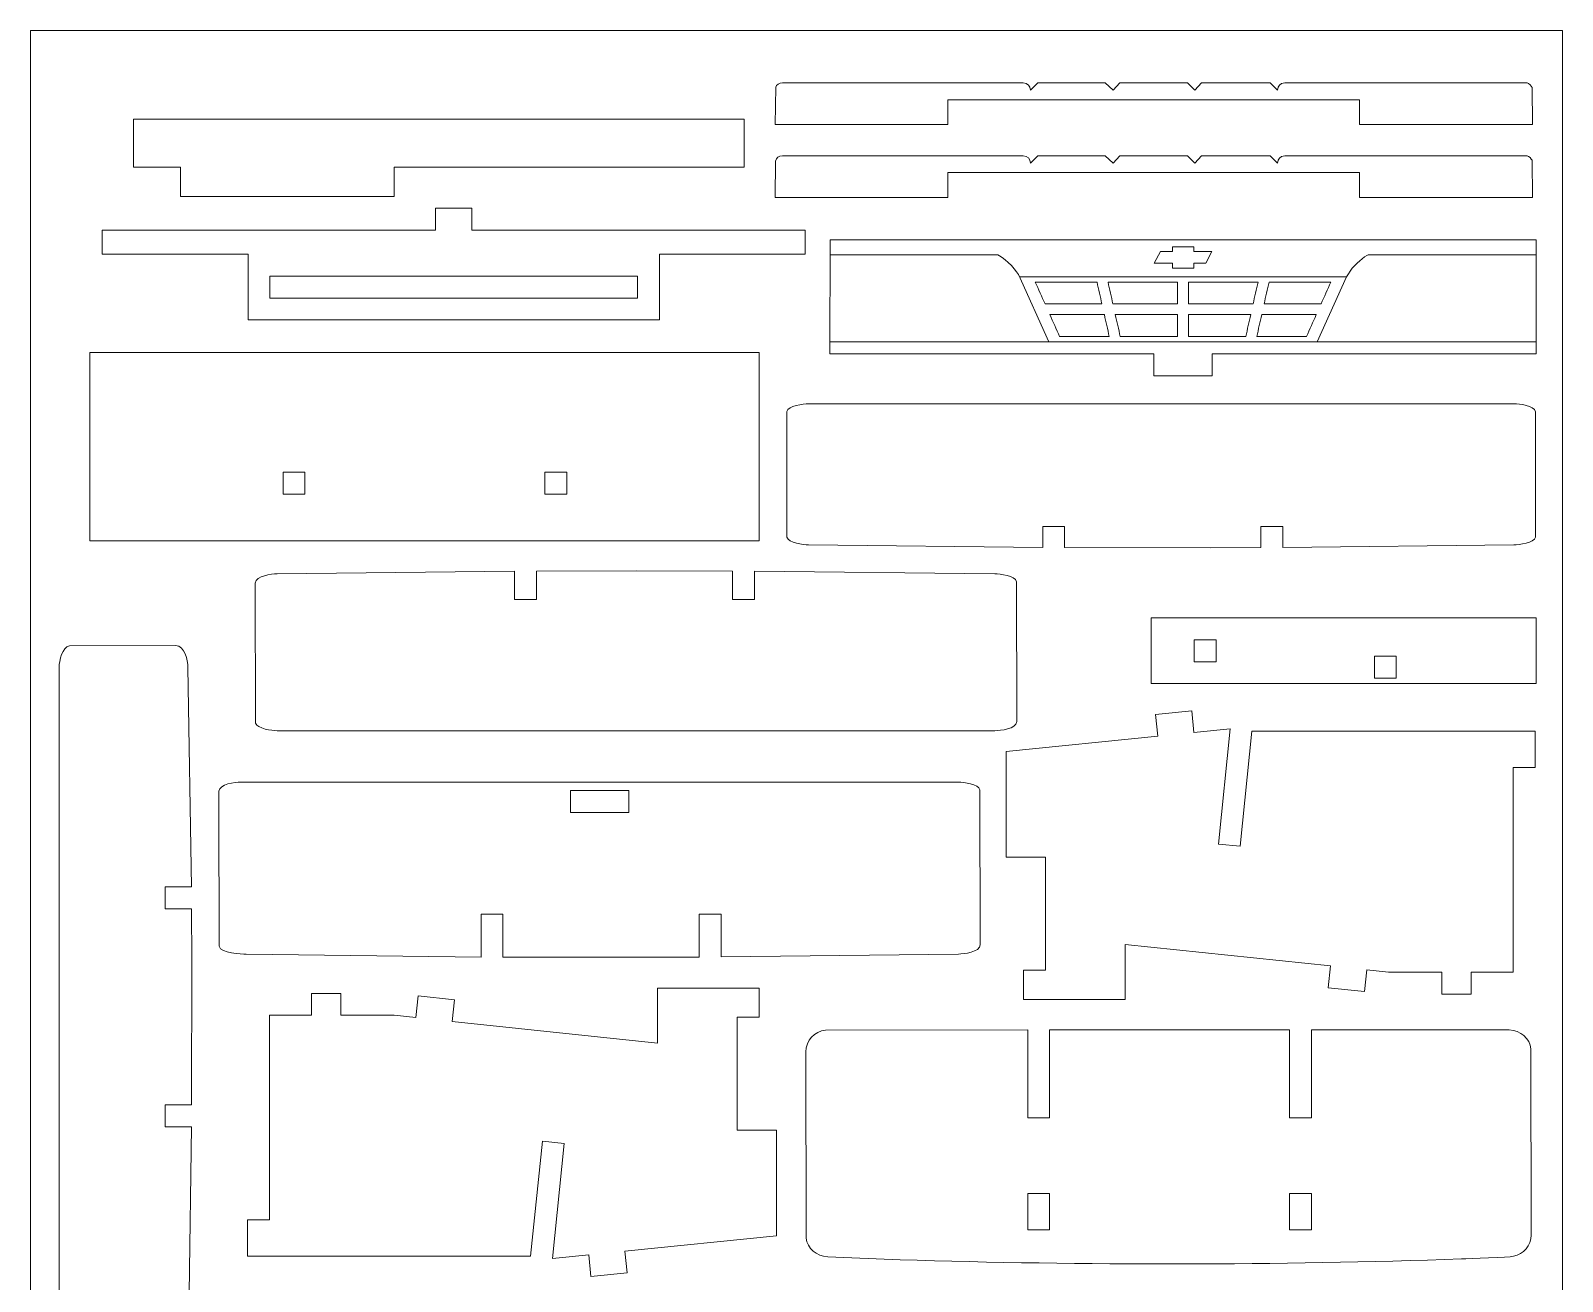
# Model space of a CAD drawing. Header units: centimetres. Extents: x -91 to 54, y -26 to 4.
# Drawn here: x -28.89 to -7.89, y -12.99 to 4.15 of the extents above; entities that cross this region are included whole.
import ezdxf

# ---------------------------------------------------------------- set-up
doc = ezdxf.new("R2010")
doc.units = ezdxf.units.CM
doc.header["$MEASUREMENT"] = 0
doc.layers.add('Camada 1', color=7, linetype='Continuous')

msp = doc.modelspace()

# ---------------------------------------------------------------- linework, layer by layer
at = {"layer": 'Camada 1', "color": 1, "lineweight": 0}
msp.add_lwpolyline([(-28.88543, -25.54968), (-7.88543, -25.54968), (-7.88543, 4.15032), (-28.88543, 4.15032), (-28.88543, -25.54968)], close=True, dxfattribs=at)
at = {"layer": 'Camada 1', "lineweight": 9}
for points, knots in [([(-10.6688, 3.09581), (-10.6688, 3.09581), (-10.6688, 3.03698), (-10.6688, 3.03698), (-10.6688, 3.03698), (-10.6688, 2.95113), (-10.6688, 2.86439), (-10.6688, 2.86439), (-10.6688, 2.86439), (-10.6688, 2.86439), (-8.29314, 2.86439), (-8.29314, 2.86439), (-8.29314, 2.86439), (-8.29314, 2.86439), (-8.30012, 3.37317), (-8.30012, 3.37317), (-8.30012, 3.37317), (-8.3093, 3.39475), (-8.34313, 3.42879), (-8.36724, 3.43284), (-8.36724, 3.43284), (-8.36724, 3.43284), (-11.69261, 3.43437), (-11.69261, 3.43437), (-11.69261, 3.43437), (-11.76124, 3.4289), (-11.78212, 3.39231), (-11.79264, 3.33438), (-11.79264, 3.33438), (-11.79264, 3.33438), (-11.8926, 3.43401), (-11.8926, 3.43401), (-11.8926, 3.43401), (-11.8926, 3.43401), (-12.83226, 3.43433), (-12.83226, 3.43433), (-12.83226, 3.43433), (-12.83226, 3.43433), (-12.92547, 3.33438), (-12.92547, 3.33438), (-12.92547, 3.33438), (-12.92547, 3.33438), (-13.02544, 3.43439), (-13.02544, 3.43439), (-13.02544, 3.43439), (-13.02544, 3.43439), (-13.95185, 3.4347), (-13.95185, 3.4347), (-13.95185, 3.4347), (-13.95185, 3.4347), (-14.0454, 3.33438), (-14.0454, 3.33438), (-14.0454, 3.33438), (-14.0454, 3.33438), (-14.15182, 3.43477), (-14.15182, 3.43477), (-14.15182, 3.43477), (-14.15182, 3.43477), (-15.07788, 3.43508), (-15.07788, 3.43508), (-15.07788, 3.43508), (-15.07788, 3.43508), (-15.17822, 3.33438), (-15.17822, 3.33438), (-15.17822, 3.33438), (-15.18775, 3.39356), (-15.21042, 3.43052), (-15.27822, 3.43515), (-15.27822, 3.43515), (-15.27822, 3.43515), (-18.57771, 3.43625), (-18.57771, 3.43625), (-18.57771, 3.43625), (-18.61748, 3.43277), (-18.66168, 3.40906), (-18.67011, 3.37453), (-18.67011, 3.37453), (-18.67011, 3.37453), (-18.67772, 2.86439), (-18.67772, 2.86439), (-18.67772, 2.86439), (-18.67772, 2.86439), (-16.3085, 2.86439), (-16.3085, 2.86439), (-16.3085, 2.86439), (-16.3085, 2.86439), (-16.3085, 2.91749), (-16.3085, 2.9817), (-16.3085, 2.9817), (-16.3085, 2.9817), (-16.3085, 3.04052), (-16.3085, 3.04052), (-16.3085, 3.04052), (-16.3085, 3.12337), (-16.3085, 3.20425), (-16.3085, 3.20425), (-16.3085, 3.20425), (-16.3085, 3.20425), (-10.6688, 3.20425), (-10.6688, 3.20425), (-10.6688, 3.20425), (-10.6688, 3.20425), (-10.6688, 3.15597), (-10.6688, 3.09581)], [0, 0, 0, 0, 0.03703704, 0.03703704, 0.03703704, 0.03703704, 0.07407407, 0.07407407, 0.07407407, 0.07407407, 0.11111111, 0.11111111, 0.11111111, 0.11111111, 0.14814815, 0.14814815, 0.14814815, 0.14814815, 0.18518519, 0.18518519, 0.18518519, 0.18518519, 0.22222222, 0.22222222, 0.22222222, 0.22222222, 0.25925926, 0.25925926, 0.25925926, 0.25925926, 0.2962963, 0.2962963, 0.2962963, 0.2962963, 0.33333333, 0.33333333, 0.33333333, 0.33333333, 0.37037037, 0.37037037, 0.37037037, 0.37037037, 0.40740741, 0.40740741, 0.40740741, 0.40740741, 0.44444444, 0.44444444, 0.44444444, 0.44444444, 0.48148148, 0.48148148, 0.48148148, 0.48148148, 0.51851852, 0.51851852, 0.51851852, 0.51851852, 0.55555556, 0.55555556, 0.55555556, 0.55555556, 0.59259259, 0.59259259, 0.59259259, 0.59259259, 0.62962963, 0.62962963, 0.62962963, 0.62962963, 0.66666667, 0.66666667, 0.66666667, 0.66666667, 0.7037037, 0.7037037, 0.7037037, 0.7037037, 0.74074074, 0.74074074, 0.74074074, 0.74074074, 0.77777778, 0.77777778, 0.77777778, 0.77777778, 0.81481481, 0.81481481, 0.81481481, 0.81481481, 0.85185185, 0.85185185, 0.85185185, 0.85185185, 0.88888889, 0.88888889, 0.88888889, 0.88888889, 0.92592593, 0.92592593, 0.92592593, 0.92592593, 1, 1, 1, 1]), ([(-25.29053, 1.87845), (-25.29053, 1.87845), (-25.2317, 1.87845), (-25.2317, 1.87845), (-25.2317, 1.87845), (-24.54734, 1.87845), (-23.90282, 1.87845), (-23.90282, 1.87845), (-23.90282, 1.87845), (-23.90282, 1.87845), (-23.90282, 2.27837), (-23.90282, 2.27837), (-23.90282, 2.27837), (-23.90282, 2.27837), (-19.10175, 2.27837), (-19.10175, 2.27837), (-19.10175, 2.27837), (-19.10175, 2.27837), (-19.10175, 2.93829), (-19.10175, 2.93829), (-19.10175, 2.93829), (-19.10175, 2.93829), (-27.47462, 2.93829), (-27.47462, 2.93829), (-27.47462, 2.93829), (-27.47462, 2.93829), (-27.47462, 2.27837), (-27.47462, 2.27837), (-27.47462, 2.27837), (-27.47462, 2.27837), (-26.83181, 2.27837), (-26.83181, 2.27837), (-26.83181, 2.27837), (-26.83181, 2.27837), (-26.83181, 1.87845), (-26.83181, 1.87845), (-26.83181, 1.87845), (-26.83181, 1.87845), (-26.04744, 1.87845), (-25.29053, 1.87845)], [0, 0, 0, 0, 0.09090909, 0.09090909, 0.09090909, 0.09090909, 0.18181818, 0.18181818, 0.18181818, 0.18181818, 0.27272727, 0.27272727, 0.27272727, 0.27272727, 0.36363636, 0.36363636, 0.36363636, 0.36363636, 0.45454545, 0.45454545, 0.45454545, 0.45454545, 0.54545455, 0.54545455, 0.54545455, 0.54545455, 0.63636364, 0.63636364, 0.63636364, 0.63636364, 0.72727273, 0.72727273, 0.72727273, 0.72727273, 0.81818182, 0.81818182, 0.81818182, 0.81818182, 1, 1, 1, 1]), ([(-16.30848, 1.99195), (-16.30848, 1.99195), (-16.30848, 2.05078), (-16.30848, 2.05078), (-16.30848, 2.05078), (-16.30848, 2.12993), (-16.30848, 2.20428), (-16.30848, 2.20428), (-16.30848, 2.20428), (-16.30848, 2.20428), (-10.66882, 2.20428), (-10.66882, 2.20428), (-10.66882, 2.20428), (-10.66882, 2.20428), (-10.66882, 1.86439), (-10.66882, 1.86439), (-10.66882, 1.86439), (-10.66882, 1.86439), (-8.29313, 1.86439), (-8.29313, 1.86439), (-8.29313, 1.86439), (-8.29313, 1.86439), (-8.30011, 2.3732), (-8.30011, 2.3732), (-8.30011, 2.3732), (-8.30926, 2.39475), (-8.34316, 2.42883), (-8.36722, 2.43287), (-8.36722, 2.43287), (-8.36722, 2.43287), (-11.6926, 2.43438), (-11.6926, 2.43438), (-11.6926, 2.43438), (-11.76129, 2.4289), (-11.78211, 2.3923), (-11.79264, 2.33439), (-11.79264, 2.33439), (-11.79264, 2.33439), (-11.8926, 2.43405), (-11.8926, 2.43405), (-11.8926, 2.43405), (-11.8926, 2.43405), (-12.83227, 2.43435), (-12.83227, 2.43435), (-12.83227, 2.43435), (-12.83227, 2.43435), (-12.92546, 2.33439), (-12.92546, 2.33439), (-12.92546, 2.33439), (-12.92546, 2.33439), (-13.02545, 2.43441), (-13.02545, 2.43441), (-13.02545, 2.43441), (-13.02545, 2.43441), (-13.95185, 2.43473), (-13.95185, 2.43473), (-13.95185, 2.43473), (-13.95185, 2.43473), (-14.0454, 2.33439), (-14.0454, 2.33439), (-14.0454, 2.33439), (-14.0454, 2.33439), (-14.15181, 2.43479), (-14.15181, 2.43479), (-14.15181, 2.43479), (-14.15181, 2.43479), (-15.07788, 2.43508), (-15.07788, 2.43508), (-15.07788, 2.43508), (-15.07788, 2.43508), (-15.17822, 2.33439), (-15.17822, 2.33439), (-15.17822, 2.33439), (-15.18772, 2.39362), (-15.21047, 2.43054), (-15.27822, 2.43515), (-15.27822, 2.43515), (-15.27822, 2.43515), (-18.57771, 2.43626), (-18.57771, 2.43626), (-18.57771, 2.43626), (-18.63142, 2.43298), (-18.65592, 2.4077), (-18.67431, 2.36216), (-18.67431, 2.36216), (-18.67431, 2.36216), (-18.67772, 1.86439), (-18.67772, 1.86439), (-18.67772, 1.86439), (-18.67772, 1.86439), (-16.30848, 1.86439), (-16.30848, 1.86439), (-16.30848, 1.86439), (-16.30848, 1.86439), (-16.30848, 1.92323), (-16.30848, 1.99195)], [0, 0, 0, 0, 0.04, 0.04, 0.04, 0.04, 0.08, 0.08, 0.08, 0.08, 0.12, 0.12, 0.12, 0.12, 0.16, 0.16, 0.16, 0.16, 0.2, 0.2, 0.2, 0.2, 0.24, 0.24, 0.24, 0.24, 0.28, 0.28, 0.28, 0.28, 0.32, 0.32, 0.32, 0.32, 0.36, 0.36, 0.36, 0.36, 0.4, 0.4, 0.4, 0.4, 0.44, 0.44, 0.44, 0.44, 0.48, 0.48, 0.48, 0.48, 0.52, 0.52, 0.52, 0.52, 0.56, 0.56, 0.56, 0.56, 0.6, 0.6, 0.6, 0.6, 0.64, 0.64, 0.64, 0.64, 0.68, 0.68, 0.68, 0.68, 0.72, 0.72, 0.72, 0.72, 0.76, 0.76, 0.76, 0.76, 0.8, 0.8, 0.8, 0.8, 0.84, 0.84, 0.84, 0.84, 0.88, 0.88, 0.88, 0.88, 0.92, 0.92, 0.92, 0.92, 1, 1, 1, 1]), ([(-23.03501, 1.7152), (-23.03501, 1.7152), (-23.09383, 1.7152), (-23.09383, 1.7152), (-23.09383, 1.7152), (-23.21595, 1.7152), (-23.33539, 1.7152), (-23.33539, 1.7152), (-23.33539, 1.7152), (-23.33539, 1.7152), (-23.33539, 1.41525), (-23.33539, 1.41525), (-23.33539, 1.41525), (-23.33539, 1.41525), (-27.90497, 1.41525), (-27.90497, 1.41525), (-27.90497, 1.41525), (-27.90497, 1.41525), (-27.90497, 1.08531), (-27.90497, 1.08531), (-27.90497, 1.08531), (-27.90497, 1.08531), (-25.90525, 1.08531), (-25.90525, 1.08531), (-25.90525, 1.08531), (-25.90525, 1.08531), (-25.90525, 0.18544), (-25.90525, 0.18544), (-25.90525, 0.18544), (-25.90525, 0.18544), (-20.26561, 0.18544), (-20.26561, 0.18544), (-20.26561, 0.18544), (-20.26561, 0.18544), (-20.26561, 1.08531), (-20.26561, 1.08531), (-20.26561, 1.08531), (-20.26561, 1.08531), (-18.2659, 1.08531), (-18.2659, 1.08531), (-18.2659, 1.08531), (-18.2659, 1.08531), (-18.2659, 1.41525), (-18.2659, 1.41525), (-18.2659, 1.41525), (-18.2659, 1.41525), (-22.83546, 1.41525), (-22.83546, 1.41525), (-22.83546, 1.41525), (-22.83546, 1.41525), (-22.83546, 1.7152), (-22.83546, 1.7152), (-22.83546, 1.7152), (-22.83546, 1.7152), (-22.92891, 1.7152), (-23.03501, 1.7152)], [0, 0, 0, 0, 0.06666667, 0.06666667, 0.06666667, 0.06666667, 0.13333333, 0.13333333, 0.13333333, 0.13333333, 0.2, 0.2, 0.2, 0.2, 0.26666667, 0.26666667, 0.26666667, 0.26666667, 0.33333333, 0.33333333, 0.33333333, 0.33333333, 0.4, 0.4, 0.4, 0.4, 0.46666667, 0.46666667, 0.46666667, 0.46666667, 0.53333333, 0.53333333, 0.53333333, 0.53333333, 0.6, 0.6, 0.6, 0.6, 0.66666667, 0.66666667, 0.66666667, 0.66666667, 0.73333333, 0.73333333, 0.73333333, 0.73333333, 0.8, 0.8, 0.8, 0.8, 0.86666667, 0.86666667, 0.86666667, 0.86666667, 1, 1, 1, 1]), ([(-8.24634, 0.46525), (-8.24634, 0.46525), (-8.24637, 0.52408), (-8.24637, 0.52408), (-8.24637, 0.52408), (-8.24656, 0.81696), (-8.24675, 1.07753), (-8.24675, 1.07753), (-8.24675, 1.07753), (-8.24675, 1.07753), (-8.24469, 1.28143), (-8.24469, 1.28143), (-8.24469, 1.28143), (-8.24469, 1.28143), (-17.92564, 1.28143), (-17.92564, 1.28143), (-17.92564, 1.28143), (-17.92564, 1.28143), (-17.92616, -0.28085), (-17.92616, -0.28085), (-17.92616, -0.28085), (-17.92616, -0.28085), (-13.48593, -0.28085), (-13.48593, -0.28085), (-13.48593, -0.28085), (-13.48593, -0.28085), (-13.48593, -0.58079), (-13.48593, -0.58079), (-13.48593, -0.58079), (-13.48593, -0.58079), (-12.68606, -0.58079), (-12.68606, -0.58079), (-12.68606, -0.58079), (-12.68606, -0.58079), (-12.68606, -0.28085), (-12.68606, -0.28085), (-12.68606, -0.28085), (-12.68606, -0.28085), (-8.24583, -0.28085), (-8.24583, -0.28085), (-8.24583, -0.28085), (-8.24583, -0.28085), (-8.2461, 0.1049), (-8.24634, 0.46525)], [0, 0, 0, 0, 0.08333333, 0.08333333, 0.08333333, 0.08333333, 0.16666667, 0.16666667, 0.16666667, 0.16666667, 0.25, 0.25, 0.25, 0.25, 0.33333333, 0.33333333, 0.33333333, 0.33333333, 0.41666667, 0.41666667, 0.41666667, 0.41666667, 0.5, 0.5, 0.5, 0.5, 0.58333333, 0.58333333, 0.58333333, 0.58333333, 0.66666667, 0.66666667, 0.66666667, 0.66666667, 0.75, 0.75, 0.75, 0.75, 0.83333333, 0.83333333, 0.83333333, 0.83333333, 1, 1, 1, 1]), ([(-25.6053, 0.78536), (-25.6053, 0.78536), (-25.6053, 0.4854), (-25.6053, 0.4854), (-25.6053, 0.4854), (-25.6053, 0.4854), (-20.56555, 0.4854), (-20.56555, 0.4854), (-20.56555, 0.4854), (-20.56555, 0.4854), (-20.56555, 0.78536), (-20.56555, 0.78536), (-20.56555, 0.78536), (-20.56555, 0.78536), (-25.6053, 0.78536), (-25.6053, 0.78536)], [0, 0, 0, 0, 0.2, 0.2, 0.2, 0.2, 0.4, 0.4, 0.4, 0.4, 0.6, 0.6, 0.6, 0.6, 1, 1, 1, 1]), ([(-20.60572, -2.84045), (-20.60572, -2.84045), (-20.5469, -2.84045), (-20.5469, -2.84045), (-20.5469, -2.84045), (-19.56801, -2.84045), (-18.89721, -2.84045), (-18.89721, -2.84045), (-18.89721, -2.84045), (-18.89721, -2.84045), (-18.89721, -0.25891), (-18.89721, -0.25891), (-18.89721, -0.25891), (-18.89721, -0.25891), (-28.07364, -0.25891), (-28.07364, -0.25891), (-28.07364, -0.25891), (-28.07364, -0.25891), (-28.07364, -2.84045), (-28.07364, -2.84045), (-28.07364, -2.84045), (-28.07364, -2.84045), (-27.37934, -2.84045), (-26.37271, -2.84045), (-26.37271, -2.84045), (-26.37271, -2.84045), (-26.31389, -2.84045), (-26.31389, -2.84045), (-26.31389, -2.84045), (-24.67025, -2.84045), (-22.23259, -2.84045), (-20.60572, -2.84045)], [0, 0, 0, 0, 0.11111111, 0.11111111, 0.11111111, 0.11111111, 0.22222222, 0.22222222, 0.22222222, 0.22222222, 0.33333333, 0.33333333, 0.33333333, 0.33333333, 0.44444444, 0.44444444, 0.44444444, 0.44444444, 0.55555556, 0.55555556, 0.55555556, 0.55555556, 0.66666667, 0.66666667, 0.66666667, 0.66666667, 0.77777778, 0.77777778, 0.77777778, 0.77777778, 1, 1, 1, 1]), ([(-10.11794, -0.96334), (-10.11794, -0.96334), (-10.17676, -0.96334), (-10.17676, -0.96334), (-10.17676, -0.96334), (-11.80361, -0.96334), (-14.31299, -0.96334), (-16.09615, -0.96334), (-16.09615, -0.96334), (-16.09615, -0.96334), (-16.15497, -0.96334), (-16.15497, -0.96334), (-16.15497, -0.96334), (-17.36189, -0.96334), (-18.2217, -0.96334), (-18.2217, -0.96334), (-18.2217, -0.96334), (-18.29109, -0.96475), (-18.50025, -0.98808), (-18.51875, -1.07047), (-18.51875, -1.07047), (-18.51875, -1.07047), (-18.51862, -2.79124), (-18.51862, -2.79124), (-18.51862, -2.79124), (-18.49219, -2.87272), (-18.29145, -2.89514), (-18.22053, -2.89729), (-18.22053, -2.89729), (-18.22053, -2.89729), (-15.0096, -2.93215), (-15.0096, -2.93215), (-15.0096, -2.93215), (-15.0096, -2.93215), (-15.0096, -2.64505), (-15.0096, -2.64505), (-15.0096, -2.64505), (-15.0096, -2.64505), (-14.70965, -2.64505), (-14.70965, -2.64505), (-14.70965, -2.64505), (-14.70965, -2.64505), (-14.70965, -2.9338), (-14.70965, -2.9338), (-14.70965, -2.9338), (-14.70965, -2.9338), (-12.71027, -2.93601), (-12.71027, -2.93601), (-12.71027, -2.93601), (-12.71027, -2.93601), (-12.01985, -2.93362), (-12.01985, -2.93362), (-12.01985, -2.93362), (-12.01985, -2.93362), (-12.01985, -2.64505), (-12.01985, -2.64505), (-12.01985, -2.64505), (-12.01985, -2.64505), (-11.71988, -2.64505), (-11.71988, -2.64505), (-11.71988, -2.64505), (-11.71988, -2.64505), (-11.71988, -2.93189), (-11.71988, -2.93189), (-11.71988, -2.93189), (-11.71988, -2.93189), (-8.54896, -2.89725), (-8.54896, -2.89725), (-8.54896, -2.89725), (-8.48097, -2.8953), (-8.27183, -2.87012), (-8.25296, -2.7916), (-8.25296, -2.7916), (-8.25296, -2.7916), (-8.2521, -1.07503), (-8.2521, -1.07503), (-8.2521, -1.07503), (-8.27687, -0.98332), (-8.476, -0.96464), (-8.54902, -0.96334), (-8.54902, -0.96334), (-8.54902, -0.96334), (-9.17923, -0.96334), (-10.11794, -0.96334)], [0, 0, 0, 0, 0.04545455, 0.04545455, 0.04545455, 0.04545455, 0.09090909, 0.09090909, 0.09090909, 0.09090909, 0.13636364, 0.13636364, 0.13636364, 0.13636364, 0.18181818, 0.18181818, 0.18181818, 0.18181818, 0.22727273, 0.22727273, 0.22727273, 0.22727273, 0.27272727, 0.27272727, 0.27272727, 0.27272727, 0.31818182, 0.31818182, 0.31818182, 0.31818182, 0.36363636, 0.36363636, 0.36363636, 0.36363636, 0.40909091, 0.40909091, 0.40909091, 0.40909091, 0.45454545, 0.45454545, 0.45454545, 0.45454545, 0.5, 0.5, 0.5, 0.5, 0.54545455, 0.54545455, 0.54545455, 0.54545455, 0.59090909, 0.59090909, 0.59090909, 0.59090909, 0.63636364, 0.63636364, 0.63636364, 0.63636364, 0.68181818, 0.68181818, 0.68181818, 0.68181818, 0.72727273, 0.72727273, 0.72727273, 0.72727273, 0.77272727, 0.77272727, 0.77272727, 0.77272727, 0.81818182, 0.81818182, 0.81818182, 0.81818182, 0.86363636, 0.86363636, 0.86363636, 0.86363636, 0.90909091, 0.90909091, 0.90909091, 0.90909091, 1, 1, 1, 1]), ([(-25.125, -1.90129), (-25.125, -1.90129), (-25.42497, -1.90129), (-25.42497, -1.90129), (-25.42497, -1.90129), (-25.42497, -1.90129), (-25.42497, -2.20125), (-25.42497, -2.20125), (-25.42497, -2.20125), (-25.42497, -2.20125), (-25.125, -2.20125), (-25.125, -2.20125), (-25.125, -2.20125), (-25.125, -2.20125), (-25.125, -1.90129), (-25.125, -1.90129)], [0, 0, 0, 0, 0.2, 0.2, 0.2, 0.2, 0.4, 0.4, 0.4, 0.4, 0.6, 0.6, 0.6, 0.6, 1, 1, 1, 1]), ([(-21.53537, -2.20125), (-21.53537, -2.20125), (-21.53537, -1.90129), (-21.53537, -1.90129), (-21.53537, -1.90129), (-21.53537, -1.90129), (-21.83532, -1.90129), (-21.83532, -1.90129), (-21.83532, -1.90129), (-21.83532, -1.90129), (-21.83532, -2.20125), (-21.83532, -2.20125), (-21.83532, -2.20125), (-21.83532, -2.20125), (-21.53537, -2.20125), (-21.53537, -2.20125)], [0, 0, 0, 0, 0.2, 0.2, 0.2, 0.2, 0.4, 0.4, 0.4, 0.4, 0.6, 0.6, 0.6, 0.6, 1, 1, 1, 1]), ([(-17.29321, -5.4449), (-17.29321, -5.4449), (-17.23439, -5.4449), (-17.23439, -5.4449), (-17.23439, -5.4449), (-16.29471, -5.4449), (-15.6659, -5.4449), (-15.6659, -5.4449), (-15.6659, -5.4449), (-15.59007, -5.44317), (-15.37391, -5.42229), (-15.36594, -5.31846), (-15.36594, -5.31846), (-15.36594, -5.31846), (-15.36941, -3.40196), (-15.36941, -3.40196), (-15.36941, -3.40196), (-15.38842, -3.32182), (-15.598, -3.29659), (-15.6671, -3.29459), (-15.6671, -3.29459), (-15.6671, -3.29459), (-18.96139, -3.25899), (-18.96139, -3.25899), (-18.96139, -3.25899), (-18.96139, -3.25899), (-18.96139, -3.64819), (-18.96139, -3.64819), (-18.96139, -3.64819), (-18.96139, -3.64819), (-19.26135, -3.64819), (-19.26135, -3.64819), (-19.26135, -3.64819), (-19.26135, -3.64819), (-19.26135, -3.25742), (-19.26135, -3.25742), (-19.26135, -3.25742), (-19.26135, -3.25742), (-20.58055, -3.25446), (-20.58055, -3.25446), (-20.58055, -3.25446), (-20.58055, -3.25446), (-21.95114, -3.25758), (-21.95114, -3.25758), (-21.95114, -3.25758), (-21.95114, -3.25758), (-21.95114, -3.64819), (-21.95114, -3.64819), (-21.95114, -3.64819), (-21.95114, -3.64819), (-22.2511, -3.64819), (-22.2511, -3.64819), (-22.2511, -3.64819), (-22.2511, -3.64819), (-22.2511, -3.25925), (-22.2511, -3.25925), (-22.2511, -3.25925), (-22.2511, -3.25925), (-25.50544, -3.29463), (-25.50544, -3.29463), (-25.50544, -3.29463), (-25.58148, -3.29696), (-25.79695, -3.31859), (-25.80492, -3.42249), (-25.80492, -3.42249), (-25.80492, -3.42249), (-25.80084, -5.33917), (-25.80084, -5.33917), (-25.80084, -5.33917), (-25.78124, -5.41867), (-25.57574, -5.44363), (-25.50512, -5.4449), (-25.50512, -5.4449), (-25.50512, -5.4449), (-24.56764, -5.4449), (-23.27143, -5.4449), (-23.27143, -5.4449), (-23.27143, -5.4449), (-23.2126, -5.4449), (-23.2126, -5.4449), (-23.2126, -5.4449), (-21.39783, -5.4449), (-18.90811, -5.4449), (-17.29321, -5.4449)], [0, 0, 0, 0, 0.04545455, 0.04545455, 0.04545455, 0.04545455, 0.09090909, 0.09090909, 0.09090909, 0.09090909, 0.13636364, 0.13636364, 0.13636364, 0.13636364, 0.18181818, 0.18181818, 0.18181818, 0.18181818, 0.22727273, 0.22727273, 0.22727273, 0.22727273, 0.27272727, 0.27272727, 0.27272727, 0.27272727, 0.31818182, 0.31818182, 0.31818182, 0.31818182, 0.36363636, 0.36363636, 0.36363636, 0.36363636, 0.40909091, 0.40909091, 0.40909091, 0.40909091, 0.45454545, 0.45454545, 0.45454545, 0.45454545, 0.5, 0.5, 0.5, 0.5, 0.54545455, 0.54545455, 0.54545455, 0.54545455, 0.59090909, 0.59090909, 0.59090909, 0.59090909, 0.63636364, 0.63636364, 0.63636364, 0.63636364, 0.68181818, 0.68181818, 0.68181818, 0.68181818, 0.72727273, 0.72727273, 0.72727273, 0.72727273, 0.77272727, 0.77272727, 0.77272727, 0.77272727, 0.81818182, 0.81818182, 0.81818182, 0.81818182, 0.86363636, 0.86363636, 0.86363636, 0.86363636, 0.90909091, 0.90909091, 0.90909091, 0.90909091, 1, 1, 1, 1]), ([(-8.24608, -4.39348), (-8.24608, -4.39348), (-8.24608, -4.33465), (-8.24608, -4.33465), (-8.24608, -4.33465), (-8.24608, -4.11478), (-8.24608, -3.89971), (-8.24608, -3.89971), (-8.24608, -3.89971), (-8.24608, -3.89971), (-13.52477, -3.89971), (-13.52477, -3.89971), (-13.52477, -3.89971), (-13.52477, -3.89971), (-13.52477, -4.79965), (-13.52477, -4.79965), (-13.52477, -4.79965), (-13.52477, -4.79965), (-8.24608, -4.79965), (-8.24608, -4.79965), (-8.24608, -4.79965), (-8.24608, -4.79965), (-8.24608, -4.60296), (-8.24608, -4.39348)], [0, 0, 0, 0, 0.14285714, 0.14285714, 0.14285714, 0.14285714, 0.28571429, 0.28571429, 0.28571429, 0.28571429, 0.42857143, 0.42857143, 0.42857143, 0.42857143, 0.57142857, 0.57142857, 0.57142857, 0.57142857, 0.71428571, 0.71428571, 0.71428571, 0.71428571, 1, 1, 1, 1]), ([(-12.63276, -4.49963), (-12.63276, -4.49963), (-12.63276, -4.19965), (-12.63276, -4.19965), (-12.63276, -4.19965), (-12.63276, -4.19965), (-12.93274, -4.19965), (-12.93274, -4.19965), (-12.93274, -4.19965), (-12.93274, -4.19965), (-12.93274, -4.49963), (-12.93274, -4.49963), (-12.93274, -4.49963), (-12.93274, -4.49963), (-12.63276, -4.49963), (-12.63276, -4.49963)], [0, 0, 0, 0, 0.2, 0.2, 0.2, 0.2, 0.4, 0.4, 0.4, 0.4, 0.6, 0.6, 0.6, 0.6, 1, 1, 1, 1]), ([(-26.96464, -10.57378), (-26.96464, -10.57378), (-26.90582, -10.57378), (-26.90582, -10.57378), (-26.90582, -10.57378), (-26.80261, -10.57378), (-26.67898, -10.57378), (-26.67898, -10.57378), (-26.67898, -10.57378), (-26.67898, -10.57378), (-26.67575, -8.59738), (-26.67575, -8.59738), (-26.67575, -8.59738), (-26.67575, -8.59738), (-26.67941, -7.88382), (-26.67941, -7.88382), (-26.67941, -7.88382), (-26.67941, -7.88382), (-27.04326, -7.88382), (-27.04326, -7.88382), (-27.04326, -7.88382), (-27.04326, -7.88382), (-27.04326, -7.58383), (-27.04326, -7.58383), (-27.04326, -7.58383), (-27.04326, -7.58383), (-26.68184, -7.58383), (-26.68184, -7.58383), (-26.68184, -7.58383), (-26.68184, -7.58383), (-26.72878, -4.57673), (-26.72878, -4.57673), (-26.72878, -4.57673), (-26.7331, -4.47715), (-26.77016, -4.28436), (-26.90013, -4.27725), (-26.90013, -4.27725), (-26.90013, -4.27725), (-28.35276, -4.28131), (-28.35276, -4.28131), (-28.35276, -4.28131), (-28.45249, -4.30004), (-28.49282, -4.4845), (-28.49511, -4.57679), (-28.49511, -4.57679), (-28.49511, -4.57679), (-28.49511, -13.92212), (-28.49511, -13.92212), (-28.49511, -13.92212), (-28.49197, -14.02224), (-28.45562, -14.21517), (-28.32488, -14.2221), (-28.32488, -14.2221), (-28.32488, -14.2221), (-26.87332, -14.21862), (-26.87332, -14.21862), (-26.87332, -14.21862), (-26.77173, -14.20037), (-26.73268, -14.01039), (-26.72873, -13.92097), (-26.72873, -13.92097), (-26.72873, -13.92097), (-26.71219, -13.15893), (-26.71219, -13.15893), (-26.71219, -13.15893), (-26.71219, -13.15893), (-26.67898, -10.87377), (-26.67898, -10.87377), (-26.67898, -10.87377), (-26.67898, -10.87377), (-27.04326, -10.87377), (-27.04326, -10.87377), (-27.04326, -10.87377), (-27.04326, -10.87377), (-27.04326, -10.57378), (-27.04326, -10.57378), (-27.04326, -10.57378), (-27.04326, -10.57378), (-27.01052, -10.57378), (-26.96464, -10.57378)], [0, 0, 0, 0, 0.04761905, 0.04761905, 0.04761905, 0.04761905, 0.0952381, 0.0952381, 0.0952381, 0.0952381, 0.14285714, 0.14285714, 0.14285714, 0.14285714, 0.19047619, 0.19047619, 0.19047619, 0.19047619, 0.23809524, 0.23809524, 0.23809524, 0.23809524, 0.28571429, 0.28571429, 0.28571429, 0.28571429, 0.33333333, 0.33333333, 0.33333333, 0.33333333, 0.38095238, 0.38095238, 0.38095238, 0.38095238, 0.42857143, 0.42857143, 0.42857143, 0.42857143, 0.47619048, 0.47619048, 0.47619048, 0.47619048, 0.52380952, 0.52380952, 0.52380952, 0.52380952, 0.57142857, 0.57142857, 0.57142857, 0.57142857, 0.61904762, 0.61904762, 0.61904762, 0.61904762, 0.66666667, 0.66666667, 0.66666667, 0.66666667, 0.71428571, 0.71428571, 0.71428571, 0.71428571, 0.76190476, 0.76190476, 0.76190476, 0.76190476, 0.80952381, 0.80952381, 0.80952381, 0.80952381, 0.85714286, 0.85714286, 0.85714286, 0.85714286, 0.9047619, 0.9047619, 0.9047619, 0.9047619, 1, 1, 1, 1]), ([(-10.46289, -4.42464), (-10.46289, -4.42464), (-10.46289, -4.7246), (-10.46289, -4.7246), (-10.46289, -4.7246), (-10.46289, -4.7246), (-10.1629, -4.7246), (-10.1629, -4.7246), (-10.1629, -4.7246), (-10.1629, -4.7246), (-10.1629, -4.42464), (-10.1629, -4.42464), (-10.1629, -4.42464), (-10.1629, -4.42464), (-10.46289, -4.42464), (-10.46289, -4.42464)], [0, 0, 0, 0, 0.2, 0.2, 0.2, 0.2, 0.4, 0.4, 0.4, 0.4, 0.6, 0.6, 0.6, 0.6, 1, 1, 1, 1]), ([(-9.3369, -9.0539), (-9.3369, -9.0539), (-9.27808, -9.0539), (-9.27808, -9.0539), (-9.27808, -9.0539), (-9.20113, -9.0539), (-9.13694, -9.0539), (-9.13694, -9.0539), (-9.13694, -9.0539), (-9.13694, -9.0539), (-9.13694, -8.75394), (-9.13694, -8.75394), (-9.13694, -8.75394), (-9.13694, -8.75394), (-8.55911, -8.75395), (-8.55911, -8.75395), (-8.55911, -8.75395), (-8.55911, -8.75395), (-8.55911, -5.95075), (-8.55911, -5.95075), (-8.55911, -5.95075), (-8.55911, -5.95075), (-8.25908, -5.95074), (-8.25908, -5.95074), (-8.25908, -5.95074), (-8.25908, -5.95074), (-8.25908, -5.4508), (-8.25908, -5.4508), (-8.25908, -5.4508), (-8.25908, -5.4508), (-12.14056, -5.4508), (-12.14056, -5.4508), (-12.14056, -5.4508), (-12.14056, -5.4508), (-12.30361, -7.02857), (-12.30361, -7.02857), (-12.30361, -7.02857), (-12.30361, -7.02857), (-12.60197, -6.99775), (-12.60197, -6.99775), (-12.60197, -6.99775), (-12.60197, -6.99775), (-12.43893, -5.41997), (-12.43893, -5.41997), (-12.43893, -5.41997), (-12.43893, -5.41997), (-12.93631, -5.47044), (-12.93631, -5.47044), (-12.93631, -5.47044), (-12.93631, -5.47044), (-12.96657, -5.17201), (-12.96657, -5.17201), (-12.96657, -5.17201), (-12.96657, -5.17201), (-13.46396, -5.22249), (-13.46396, -5.22249), (-13.46396, -5.22249), (-13.46396, -5.22249), (-13.43367, -5.52089), (-13.43367, -5.52089), (-13.43367, -5.52089), (-13.43367, -5.52089), (-15.51178, -5.73177), (-15.51178, -5.73177), (-15.51178, -5.73177), (-15.51178, -5.73177), (-15.51178, -7.1783), (-15.51178, -7.1783), (-15.51178, -7.1783), (-15.51178, -7.1783), (-14.97186, -7.1783), (-14.97186, -7.1783), (-14.97186, -7.1783), (-14.97186, -7.1783), (-14.97186, -8.72808), (-14.97186, -8.72808), (-14.97186, -8.72808), (-14.97186, -8.72808), (-15.04684, -8.72808), (-15.12183, -8.72808), (-15.12183, -8.72808), (-15.12183, -8.72808), (-15.18066, -8.72808), (-15.18066, -8.72808), (-15.18066, -8.72808), (-15.23161, -8.72808), (-15.27181, -8.72808), (-15.27181, -8.72808), (-15.27181, -8.72808), (-15.27181, -8.72808), (-15.27181, -9.12735), (-15.27181, -9.12735), (-15.27181, -9.12735), (-15.27181, -9.12735), (-13.87942, -9.12735), (-13.87942, -9.12735), (-13.87942, -9.12735), (-13.87942, -9.12735), (-13.87942, -8.3735), (-13.87942, -8.3735), (-13.87942, -8.3735), (-13.87942, -8.3735), (-11.06542, -8.66904), (-11.06542, -8.66904), (-11.06542, -8.66904), (-11.06542, -8.66904), (-11.09726, -8.9673), (-11.09726, -8.9673), (-11.09726, -8.9673), (-11.09726, -8.9673), (-10.60014, -9.02037), (-10.60014, -9.02037), (-10.60014, -9.02037), (-10.60014, -9.02037), (-10.56831, -8.7221), (-10.56831, -8.7221), (-10.56831, -8.7221), (-10.56831, -8.7221), (-10.27006, -8.75394), (-10.27006, -8.75394), (-10.27006, -8.75394), (-10.27006, -8.75394), (-9.53687, -8.75394), (-9.53687, -8.75394), (-9.53687, -8.75394), (-9.53687, -8.75394), (-9.53687, -9.0539), (-9.53687, -9.0539), (-9.53687, -9.0539), (-9.53687, -9.0539), (-9.43688, -9.0539), (-9.3369, -9.0539)], [0, 0, 0, 0, 0.02941176, 0.02941176, 0.02941176, 0.02941176, 0.05882353, 0.05882353, 0.05882353, 0.05882353, 0.08823529, 0.08823529, 0.08823529, 0.08823529, 0.11764706, 0.11764706, 0.11764706, 0.11764706, 0.14705882, 0.14705882, 0.14705882, 0.14705882, 0.17647059, 0.17647059, 0.17647059, 0.17647059, 0.20588235, 0.20588235, 0.20588235, 0.20588235, 0.23529412, 0.23529412, 0.23529412, 0.23529412, 0.26470588, 0.26470588, 0.26470588, 0.26470588, 0.29411765, 0.29411765, 0.29411765, 0.29411765, 0.32352941, 0.32352941, 0.32352941, 0.32352941, 0.35294118, 0.35294118, 0.35294118, 0.35294118, 0.38235294, 0.38235294, 0.38235294, 0.38235294, 0.41176471, 0.41176471, 0.41176471, 0.41176471, 0.44117647, 0.44117647, 0.44117647, 0.44117647, 0.47058824, 0.47058824, 0.47058824, 0.47058824, 0.5, 0.5, 0.5, 0.5, 0.52941176, 0.52941176, 0.52941176, 0.52941176, 0.55882353, 0.55882353, 0.55882353, 0.55882353, 0.58823529, 0.58823529, 0.58823529, 0.58823529, 0.61764706, 0.61764706, 0.61764706, 0.61764706, 0.64705882, 0.64705882, 0.64705882, 0.64705882, 0.67647059, 0.67647059, 0.67647059, 0.67647059, 0.70588235, 0.70588235, 0.70588235, 0.70588235, 0.73529412, 0.73529412, 0.73529412, 0.73529412, 0.76470588, 0.76470588, 0.76470588, 0.76470588, 0.79411765, 0.79411765, 0.79411765, 0.79411765, 0.82352941, 0.82352941, 0.82352941, 0.82352941, 0.85294118, 0.85294118, 0.85294118, 0.85294118, 0.88235294, 0.88235294, 0.88235294, 0.88235294, 0.91176471, 0.91176471, 0.91176471, 0.91176471, 0.94117647, 0.94117647, 0.94117647, 0.94117647, 1, 1, 1, 1]), ([(-26.30317, -7.33961), (-26.30317, -7.33961), (-26.30307, -7.39842), (-26.30307, -7.39842), (-26.30307, -7.39842), (-26.30224, -7.90794), (-26.30144, -8.3985), (-26.30144, -8.3985), (-26.30144, -8.3985), (-26.27679, -8.49948), (-25.99658, -8.50576), (-25.92825, -8.50734), (-25.92825, -8.50734), (-25.92825, -8.50734), (-22.70947, -8.54707), (-22.70947, -8.54707), (-22.70947, -8.54707), (-22.70947, -8.54707), (-22.70947, -7.95771), (-22.70947, -7.95771), (-22.70947, -7.95771), (-22.70947, -7.95771), (-22.40951, -7.95771), (-22.40951, -7.95771), (-22.40951, -7.95771), (-22.40951, -7.95771), (-22.40951, -8.54707), (-22.40951, -8.54707), (-22.40951, -8.54707), (-22.40951, -8.54707), (-21.09031, -8.55062), (-21.09031, -8.55062), (-21.09031, -8.55062), (-21.09031, -8.55062), (-19.71972, -8.54709), (-19.71972, -8.54709), (-19.71972, -8.54709), (-19.71972, -8.54709), (-19.71972, -7.95771), (-19.71972, -7.95771), (-19.71972, -7.95771), (-19.71972, -7.95771), (-19.41977, -7.95771), (-19.41977, -7.95771), (-19.41977, -7.95771), (-19.41977, -7.95771), (-19.41977, -8.54525), (-19.41977, -8.54525), (-19.41977, -8.54525), (-19.41977, -8.54525), (-16.16542, -8.50595), (-16.16542, -8.50595), (-16.16542, -8.50595), (-16.08934, -8.5035), (-15.87391, -8.48173), (-15.86594, -8.37785), (-15.86594, -8.37785), (-15.86594, -8.37785), (-15.87002, -6.25454), (-15.87002, -6.25454), (-15.87002, -6.25454), (-15.88965, -6.17504), (-16.09501, -6.15001), (-16.16574, -6.14874), (-16.16574, -6.14874), (-16.16574, -6.14874), (-26.00497, -6.14874), (-26.00497, -6.14874), (-26.00497, -6.14874), (-26.08078, -6.15044), (-26.29698, -6.17144), (-26.30492, -6.27524), (-26.30492, -6.27524), (-26.30492, -6.27524), (-26.30404, -6.80789), (-26.30317, -7.33961)], [0, 0, 0, 0, 0.05, 0.05, 0.05, 0.05, 0.1, 0.1, 0.1, 0.1, 0.15, 0.15, 0.15, 0.15, 0.2, 0.2, 0.2, 0.2, 0.25, 0.25, 0.25, 0.25, 0.3, 0.3, 0.3, 0.3, 0.35, 0.35, 0.35, 0.35, 0.4, 0.4, 0.4, 0.4, 0.45, 0.45, 0.45, 0.45, 0.5, 0.5, 0.5, 0.5, 0.55, 0.55, 0.55, 0.55, 0.6, 0.6, 0.6, 0.6, 0.65, 0.65, 0.65, 0.65, 0.7, 0.7, 0.7, 0.7, 0.75, 0.75, 0.75, 0.75, 0.8, 0.8, 0.8, 0.8, 0.85, 0.85, 0.85, 0.85, 0.9, 0.9, 0.9, 0.9, 1, 1, 1, 1]), ([(-20.68542, -6.56631), (-20.68542, -6.56631), (-20.68542, -6.26638), (-20.68542, -6.26638), (-20.68542, -6.26638), (-20.68542, -6.26638), (-21.48528, -6.26638), (-21.48528, -6.26638), (-21.48528, -6.26638), (-21.48528, -6.26638), (-21.48528, -6.56631), (-21.48528, -6.56631), (-21.48528, -6.56631), (-21.48528, -6.56631), (-20.68542, -6.56631), (-20.68542, -6.56631)], [0, 0, 0, 0, 0.2, 0.2, 0.2, 0.2, 0.4, 0.4, 0.4, 0.4, 0.6, 0.6, 0.6, 0.6, 1, 1, 1, 1]), ([(-19.59342, -8.97201), (-19.59342, -8.97201), (-19.65225, -8.97201), (-19.65225, -8.97201), (-19.65225, -8.97201), (-19.98034, -8.97201), (-20.29145, -8.97201), (-20.29145, -8.97201), (-20.29145, -8.97201), (-20.29145, -8.97201), (-20.29145, -9.72587), (-20.29145, -9.72587), (-20.29145, -9.72587), (-20.29145, -9.72587), (-23.10543, -9.43034), (-23.10543, -9.43034), (-23.10543, -9.43034), (-23.10543, -9.43034), (-23.07359, -9.13204), (-23.07359, -9.13204), (-23.07359, -9.13204), (-23.07359, -9.13204), (-23.57069, -9.079), (-23.57069, -9.079), (-23.57069, -9.079), (-23.57069, -9.079), (-23.60254, -9.37727), (-23.60254, -9.37727), (-23.60254, -9.37727), (-23.60254, -9.37727), (-23.9008, -9.34542), (-23.9008, -9.34542), (-23.9008, -9.34542), (-23.9008, -9.34542), (-24.63398, -9.34542), (-24.63398, -9.34542), (-24.63398, -9.34542), (-24.63398, -9.34542), (-24.63398, -9.04548), (-24.63398, -9.04548), (-24.63398, -9.04548), (-24.63398, -9.04548), (-25.03392, -9.04548), (-25.03392, -9.04548), (-25.03392, -9.04548), (-25.03392, -9.04548), (-25.03392, -9.34542), (-25.03392, -9.34542), (-25.03392, -9.34542), (-25.03392, -9.34542), (-25.61176, -9.34542), (-25.61176, -9.34542), (-25.61176, -9.34542), (-25.61176, -9.34542), (-25.61176, -12.14863), (-25.61176, -12.14863), (-25.61176, -12.14863), (-25.61176, -12.14863), (-25.91178, -12.14863), (-25.91178, -12.14863), (-25.91178, -12.14863), (-25.91178, -12.14863), (-25.91178, -12.64854), (-25.91178, -12.64854), (-25.91178, -12.64854), (-25.91178, -12.64854), (-22.03029, -12.64854), (-22.03029, -12.64854), (-22.03029, -12.64854), (-22.03029, -12.64854), (-21.86725, -11.07078), (-21.86725, -11.07078), (-21.86725, -11.07078), (-21.86725, -11.07078), (-21.56888, -11.10162), (-21.56888, -11.10162), (-21.56888, -11.10162), (-21.56888, -11.10162), (-21.73192, -12.6794), (-21.73192, -12.6794), (-21.73192, -12.6794), (-21.73192, -12.6794), (-21.23455, -12.62891), (-21.23455, -12.62891), (-21.23455, -12.62891), (-21.23455, -12.62891), (-21.20426, -12.92734), (-21.20426, -12.92734), (-21.20426, -12.92734), (-21.20426, -12.92734), (-20.70689, -12.87688), (-20.70689, -12.87688), (-20.70689, -12.87688), (-20.70689, -12.87688), (-20.73719, -12.57845), (-20.73719, -12.57845), (-20.73719, -12.57845), (-20.73719, -12.57845), (-18.65908, -12.36758), (-18.65908, -12.36758), (-18.65908, -12.36758), (-18.65908, -12.36758), (-18.65908, -10.92105), (-18.65908, -10.92105), (-18.65908, -10.92105), (-18.65908, -10.92105), (-19.19901, -10.92105), (-19.19901, -10.92105), (-19.19901, -10.92105), (-19.19901, -10.92105), (-19.19901, -9.37128), (-19.19901, -9.37128), (-19.19901, -9.37128), (-19.19901, -9.37128), (-18.89905, -9.37128), (-18.89905, -9.37128), (-18.89905, -9.37128), (-18.89905, -9.37128), (-18.89905, -8.97201), (-18.89905, -8.97201), (-18.89905, -8.97201), (-18.89905, -8.97201), (-19.24593, -8.97201), (-19.59342, -8.97201)], [0, 0, 0, 0, 0.03125, 0.03125, 0.03125, 0.03125, 0.0625, 0.0625, 0.0625, 0.0625, 0.09375, 0.09375, 0.09375, 0.09375, 0.125, 0.125, 0.125, 0.125, 0.15625, 0.15625, 0.15625, 0.15625, 0.1875, 0.1875, 0.1875, 0.1875, 0.21875, 0.21875, 0.21875, 0.21875, 0.25, 0.25, 0.25, 0.25, 0.28125, 0.28125, 0.28125, 0.28125, 0.3125, 0.3125, 0.3125, 0.3125, 0.34375, 0.34375, 0.34375, 0.34375, 0.375, 0.375, 0.375, 0.375, 0.40625, 0.40625, 0.40625, 0.40625, 0.4375, 0.4375, 0.4375, 0.4375, 0.46875, 0.46875, 0.46875, 0.46875, 0.5, 0.5, 0.5, 0.5, 0.53125, 0.53125, 0.53125, 0.53125, 0.5625, 0.5625, 0.5625, 0.5625, 0.59375, 0.59375, 0.59375, 0.59375, 0.625, 0.625, 0.625, 0.625, 0.65625, 0.65625, 0.65625, 0.65625, 0.6875, 0.6875, 0.6875, 0.6875, 0.71875, 0.71875, 0.71875, 0.71875, 0.75, 0.75, 0.75, 0.75, 0.78125, 0.78125, 0.78125, 0.78125, 0.8125, 0.8125, 0.8125, 0.8125, 0.84375, 0.84375, 0.84375, 0.84375, 0.875, 0.875, 0.875, 0.875, 0.90625, 0.90625, 0.90625, 0.90625, 0.9375, 0.9375, 0.9375, 0.9375, 1, 1, 1, 1]), ([(-14.91569, -10.1491), (-14.91569, -10.1491), (-14.91569, -10.20792), (-14.91569, -10.20792), (-14.91569, -10.20792), (-14.91569, -10.48885), (-14.91569, -10.75262), (-14.91569, -10.75262), (-14.91569, -10.75262), (-14.91569, -10.75262), (-15.21565, -10.75262), (-15.21565, -10.75262), (-15.21565, -10.75262), (-15.21565, -10.75262), (-15.21565, -9.54557), (-15.21565, -9.54557), (-15.21565, -9.54557), (-15.21565, -9.54557), (-17.9887, -9.54736), (-17.9887, -9.54736), (-17.9887, -9.54736), (-18.14115, -9.56392), (-18.25352, -9.68879), (-18.25751, -9.84706), (-18.25751, -9.84706), (-18.25751, -9.84706), (-18.25403, -12.40202), (-18.25403, -12.40202), (-18.25403, -12.40202), (-18.24031, -12.53744), (-18.10743, -12.647), (-17.95803, -12.65658), (-17.95803, -12.65658), (-17.95803, -12.65658), (-16.96406, -12.69489), (-16.96406, -12.69489), (-16.96406, -12.69489), (-14.47101, -12.77616), (-11.75362, -12.77433), (-9.26754, -12.68309), (-9.26754, -12.68309), (-9.16418, -12.67927), (-8.61978, -12.66358), (-8.55421, -12.6485), (-8.55421, -12.6485), (-8.41555, -12.61659), (-8.31719, -12.5036), (-8.31335, -12.35683), (-8.31335, -12.35683), (-8.31335, -12.35683), (-8.31629, -9.80373), (-8.31629, -9.80373), (-8.31629, -9.80373), (-8.3293, -9.66372), (-8.46062, -9.55096), (-8.61331, -9.54557), (-8.61331, -9.54557), (-8.61331, -9.54557), (-11.32604, -9.54557), (-11.32604, -9.54557), (-11.32604, -9.54557), (-11.32604, -9.54557), (-11.32604, -10.75262), (-11.32604, -10.75262), (-11.32604, -10.75262), (-11.32604, -10.75262), (-11.62601, -10.75262), (-11.62601, -10.75262), (-11.62601, -10.75262), (-11.62601, -10.75262), (-11.62601, -10.45054), (-11.62601, -10.14863), (-11.62601, -10.14863), (-11.62601, -10.14863), (-11.62601, -10.0898), (-11.62601, -10.0898), (-11.62601, -10.0898), (-11.62601, -9.80905), (-11.62601, -9.54557), (-11.62601, -9.54557), (-11.62601, -9.54557), (-11.62601, -9.54557), (-14.91569, -9.54557), (-14.91569, -9.54557), (-14.91569, -9.54557), (-14.91569, -9.54557), (-14.91569, -9.84733), (-14.91569, -10.1491)], [0, 0, 0, 0, 0.04347826, 0.04347826, 0.04347826, 0.04347826, 0.08695652, 0.08695652, 0.08695652, 0.08695652, 0.13043478, 0.13043478, 0.13043478, 0.13043478, 0.17391304, 0.17391304, 0.17391304, 0.17391304, 0.2173913, 0.2173913, 0.2173913, 0.2173913, 0.26086957, 0.26086957, 0.26086957, 0.26086957, 0.30434783, 0.30434783, 0.30434783, 0.30434783, 0.34782609, 0.34782609, 0.34782609, 0.34782609, 0.39130435, 0.39130435, 0.39130435, 0.39130435, 0.43478261, 0.43478261, 0.43478261, 0.43478261, 0.47826087, 0.47826087, 0.47826087, 0.47826087, 0.52173913, 0.52173913, 0.52173913, 0.52173913, 0.56521739, 0.56521739, 0.56521739, 0.56521739, 0.60869565, 0.60869565, 0.60869565, 0.60869565, 0.65217391, 0.65217391, 0.65217391, 0.65217391, 0.69565217, 0.69565217, 0.69565217, 0.69565217, 0.73913043, 0.73913043, 0.73913043, 0.73913043, 0.7826087, 0.7826087, 0.7826087, 0.7826087, 0.82608696, 0.82608696, 0.82608696, 0.82608696, 0.86956522, 0.86956522, 0.86956522, 0.86956522, 0.91304348, 0.91304348, 0.91304348, 0.91304348, 1, 1, 1, 1]), ([(-14.91569, -12.28771), (-14.91569, -12.28771), (-14.91569, -11.78776), (-14.91569, -11.78776), (-14.91569, -11.78776), (-14.91569, -11.78776), (-15.21565, -11.78776), (-15.21565, -11.78776), (-15.21565, -11.78776), (-15.21565, -11.78776), (-15.21565, -12.28771), (-15.21565, -12.28771), (-15.21565, -12.28771), (-15.21565, -12.28771), (-14.91569, -12.28771), (-14.91569, -12.28771)], [0, 0, 0, 0, 0.2, 0.2, 0.2, 0.2, 0.4, 0.4, 0.4, 0.4, 0.6, 0.6, 0.6, 0.6, 1, 1, 1, 1]), ([(-11.62601, -11.78776), (-11.62601, -11.78776), (-11.62601, -12.28771), (-11.62601, -12.28771), (-11.62601, -12.28771), (-11.62601, -12.28771), (-11.32604, -12.28771), (-11.32604, -12.28771), (-11.32604, -12.28771), (-11.32604, -12.28771), (-11.32604, -11.78776), (-11.32604, -11.78776), (-11.32604, -11.78776), (-11.32604, -11.78776), (-11.62601, -11.78776), (-11.62601, -11.78776)], [0, 0, 0, 0, 0.2, 0.2, 0.2, 0.2, 0.4, 0.4, 0.4, 0.4, 0.6, 0.6, 0.6, 0.6, 1, 1, 1, 1])]:
    msp.add_open_spline(points, degree=3, knots=knots, dxfattribs=at)
at = {"layer": 'Camada 1', "color": 140, "lineweight": 9}
for points, knots in [([(-14.92599, -0.11513), (-14.92599, -0.11513), (-15.34397, 0.8085), (-15.34397, 0.8085), (-15.34397, 0.8085), (-15.3902, 0.90084), (-15.57483, 1.06373), (-15.62589, 1.07753), (-15.62589, 1.07753), (-15.62589, 1.07753), (-17.92564, 1.07753), (-17.92564, 1.07753)], [0, 0, 0, 0, 0.25, 0.25, 0.25, 0.25, 0.5, 0.5, 0.5, 0.5, 1, 1, 1, 1]), ([(-13.23177, 1.18738), (-13.23177, 1.18738), (-12.93627, 1.18738), (-12.93627, 1.18738), (-12.93627, 1.18738), (-12.93627, 1.18738), (-12.93627, 1.12524), (-12.93627, 1.12524), (-12.93627, 1.12524), (-12.93627, 1.12524), (-12.6891, 1.12524), (-12.6891, 1.12524), (-12.6891, 1.12524), (-12.6891, 1.12524), (-12.77396, 0.96354), (-12.77396, 0.96354), (-12.77396, 0.96354), (-12.77396, 0.96354), (-12.93627, 0.96354), (-12.93627, 0.96354), (-12.93627, 0.96354), (-12.93627, 0.96354), (-12.93627, 0.89327), (-12.93627, 0.89327), (-12.93627, 0.89327), (-12.93627, 0.89327), (-13.23177, 0.89327), (-13.23177, 0.89327), (-13.23177, 0.89327), (-13.23177, 0.89327), (-13.23177, 0.96354), (-13.23177, 0.96354), (-13.23177, 0.96354), (-13.23177, 0.96354), (-13.48124, 0.96354), (-13.48124, 0.96354), (-13.48124, 0.96354), (-13.48124, 0.96354), (-13.39639, 1.12524), (-13.39639, 1.12524), (-13.39639, 1.12524), (-13.39639, 1.12524), (-13.23177, 1.12524), (-13.23177, 1.12524), (-13.23177, 1.12524), (-13.23177, 1.12524), (-13.23177, 1.18738), (-13.23177, 1.18738)], [0, 0, 0, 0, 0.07692308, 0.07692308, 0.07692308, 0.07692308, 0.15384615, 0.15384615, 0.15384615, 0.15384615, 0.23076923, 0.23076923, 0.23076923, 0.23076923, 0.30769231, 0.30769231, 0.30769231, 0.30769231, 0.38461538, 0.38461538, 0.38461538, 0.38461538, 0.46153846, 0.46153846, 0.46153846, 0.46153846, 0.53846154, 0.53846154, 0.53846154, 0.53846154, 0.61538462, 0.61538462, 0.61538462, 0.61538462, 0.69230769, 0.69230769, 0.69230769, 0.69230769, 0.76923077, 0.76923077, 0.76923077, 0.76923077, 0.84615385, 0.84615385, 0.84615385, 0.84615385, 1, 1, 1, 1]), ([(-8.24675, 1.07753), (-8.24675, 1.07753), (-10.5465, 1.07753), (-10.5465, 1.07753), (-10.5465, 1.07753), (-10.59306, 1.06773), (-10.73856, 0.92981), (-10.7659, 0.8958), (-10.7659, 0.8958), (-10.7659, 0.8958), (-10.84646, 0.77756), (-10.84646, 0.77756)], [0, 0, 0, 0, 0.25, 0.25, 0.25, 0.25, 0.5, 0.5, 0.5, 0.5, 1, 1, 1, 1]), ([(-11.2464, -0.11513), (-11.2464, -0.11513), (-10.84646, 0.77756), (-10.84646, 0.77756), (-10.84646, 0.77756), (-10.84646, 0.77756), (-15.32594, 0.77756), (-15.32594, 0.77756)], [0, 0, 0, 0, 0.33333333, 0.33333333, 0.33333333, 0.33333333, 1, 1, 1, 1])]:
    msp.add_open_spline(points, degree=3, knots=knots, dxfattribs=at)
at = {"layer": 'Camada 1', "color": 250, "lineweight": 9}
for points in [[(-14.19786, 0.40472), (-14.22015, 0.50452), (-14.24291, 0.60422), (-14.26501, 0.70403), (-14.26501, 0.70403), (-14.54748, 0.70403), (-14.82995, 0.70403), (-15.11242, 0.70403), (-15.11242, 0.70403), (-15.06768, 0.6043), (-15.02314, 0.50447), (-14.97837, 0.40472), (-14.97837, 0.40472), (-14.7182, 0.40472), (-14.45802, 0.40472), (-14.19786, 0.40472)], [(-13.15974, 0.40472), (-13.15974, 0.5045), (-13.15974, 0.60428), (-13.15974, 0.70403), (-13.15974, 0.70403), (-13.47793, 0.70403), (-13.7961, 0.70403), (-14.11429, 0.70403), (-14.11429, 0.70403), (-14.092, 0.60425), (-14.06922, 0.50456), (-14.04713, 0.40472), (-14.04713, 0.40472), (-13.75134, 0.40472), (-13.45554, 0.40472), (-13.15974, 0.40472)], [(-13.01268, 0.40472), (-12.71687, 0.40472), (-12.42106, 0.40472), (-12.12526, 0.40472), (-12.12526, 0.40472), (-12.10316, 0.50456), (-12.08041, 0.60425), (-12.05811, 0.70403), (-12.05811, 0.70403), (-12.3763, 0.70403), (-12.69449, 0.70403), (-13.01268, 0.70403), (-13.01268, 0.70403), (-13.01268, 0.60428), (-13.01268, 0.5045), (-13.01268, 0.40472)], [(-11.05997, 0.70403), (-11.34244, 0.70403), (-11.62491, 0.70403), (-11.90739, 0.70403), (-11.90739, 0.70403), (-11.92948, 0.60422), (-11.95223, 0.50452), (-11.97453, 0.40472), (-11.97453, 0.40472), (-11.71436, 0.40472), (-11.4542, 0.40472), (-11.19404, 0.40472), (-11.19404, 0.40472), (-11.14929, 0.50448), (-11.10471, 0.6043), (-11.05997, 0.70403)], [(-14.7784, -0.04162), (-14.55155, -0.04162), (-14.3247, -0.04162), (-14.09787, -0.04162), (-14.09787, -0.04162), (-14.12016, 0.05817), (-14.14293, 0.15787), (-14.16502, 0.25769), (-14.16502, 0.25769), (-14.41416, 0.25769), (-14.6633, 0.25769), (-14.91243, 0.25769), (-14.91243, 0.25769), (-14.86769, 0.15795), (-14.82316, 0.05811), (-14.7784, -0.04162)], [(-13.15974, 0.25769), (-13.44459, 0.25769), (-13.72944, 0.25769), (-14.01429, 0.25769), (-14.01429, 0.25769), (-13.99201, 0.1579), (-13.96924, 0.05821), (-13.94715, -0.04162), (-13.94715, -0.04162), (-13.68468, -0.04162), (-13.42221, -0.04162), (-13.15974, -0.04162), (-13.15974, -0.04162), (-13.15974, 0.05815), (-13.15974, 0.15792), (-13.15974, 0.25769)], [(-12.1581, 0.25769), (-12.44296, 0.25769), (-12.72782, 0.25769), (-13.01268, 0.25769), (-13.01268, 0.25769), (-13.01268, 0.15792), (-13.01268, 0.05815), (-13.01268, -0.04162), (-13.01268, -0.04162), (-12.7502, -0.04162), (-12.48771, -0.04162), (-12.22524, -0.04162), (-12.22524, -0.04162), (-12.20315, 0.05821), (-12.1804, 0.1579), (-12.1581, 0.25769)], [(-12.00739, 0.25769), (-12.02948, 0.15787), (-12.05223, 0.05817), (-12.07451, -0.04162), (-12.07451, -0.04162), (-11.84768, -0.04162), (-11.62084, -0.04162), (-11.39402, -0.04162), (-11.39402, -0.04162), (-11.34927, 0.05811), (-11.30469, 0.15795), (-11.25995, 0.25769), (-11.25995, 0.25769), (-11.50909, 0.25769), (-11.75824, 0.25769), (-12.00739, 0.25769)]]:
    msp.add_open_spline(points, degree=3, knots=[0, 0, 0, 0, 0.2, 0.2, 0.2, 0.2, 0.4, 0.4, 0.4, 0.4, 0.6, 0.6, 0.6, 0.6, 1, 1, 1, 1], dxfattribs=at)
at = {"layer": 'Camada 1', "color": 140, "lineweight": 9}
msp.add_open_spline([(-17.92564, -0.11513), (-17.92564, -0.11513), (-8.24675, -0.11513), (-8.24675, -0.11513)], degree=3, dxfattribs=at)

doc.saveas('drawing.dxf')
